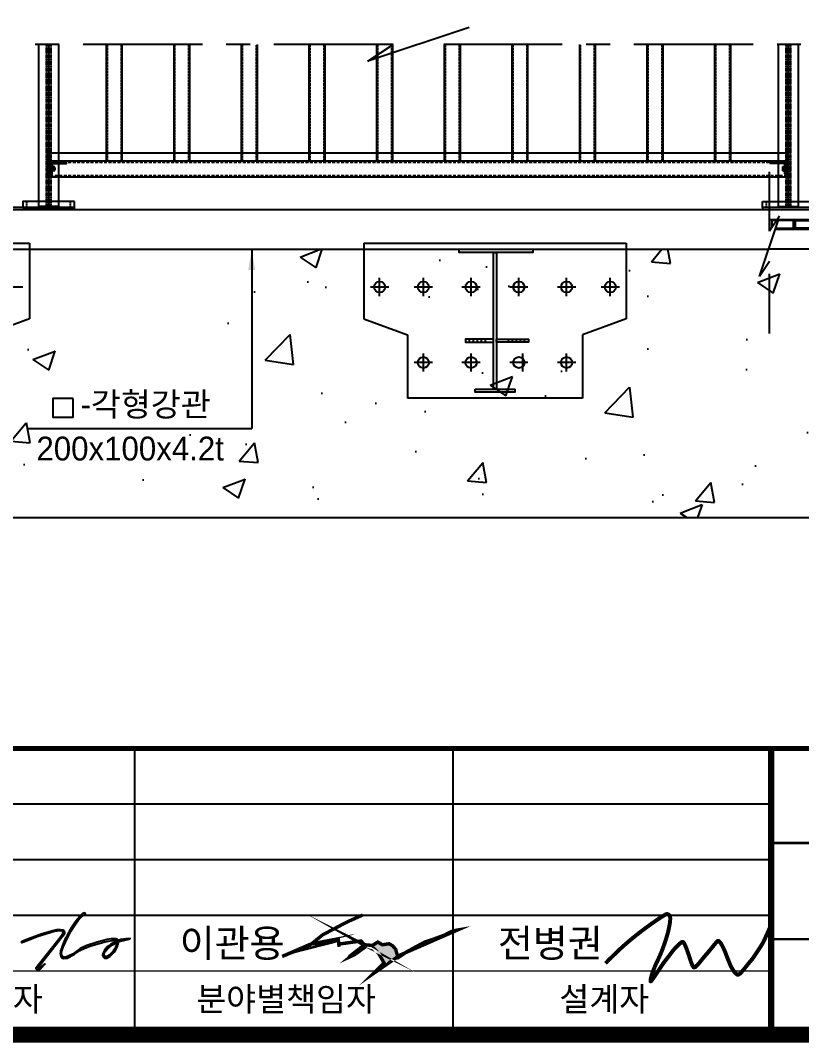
# Model space of a CAD drawing. Header units: millimetres. Extents: x 173610 to 224070, y -281283 to -269403.
# Drawn here: x 183942 to 185906, y -280903 to -278331 of the extents above; entities that cross this region are included whole.
import ezdxf
from ezdxf.enums import TextEntityAlignment as Align

# ---------------------------------------------------------------- set-up
doc = ezdxf.new("R2010")
doc.units = ezdxf.units.MM
for name, pattern in [('CENTER', [50.800000000000004, 31.75, -6.35, 6.35, -6.35]), ('CENTERX2', [4, 2.5, -0.5, 0.5, -0.5]), ('D_CENTER', [1.8499999999999999, 1.5, -0.15, 0.05, -0.15]), ('HIDDEN', [0.375, 0.25, -0.125])]:
    doc.linetypes.add(name, pattern=pattern)
for name, color, linetype in [('CEN', 1, 'D_CENTER'), ('CEN01', 1, 'CENTER'), ('CX-BORD', 3, 'Continuous'), ('CX-BORD-LIN1', 4, 'Continuous'), ('CX-BORD-LIN2', 3, 'Continuous'), ('CX-BORD-TEX1', 7, 'Continuous'), ('CX-BORD-TEX2', 6, 'Continuous'), ('CX-BORD-TEX3', 4, 'Continuous'), ('DIM01', 1, 'Continuous'), ('DIM1', 1, 'Continuous'), ('TEXT02', 6, 'Continuous'), ('THIN', 3, 'Continuous'), ('TITLE01', 7, 'Continuous'), ('나사산', 1, 'Continuous'), ('난간기초', 4, 'Continuous'), ('난간발판', 4, 'Continuous'), ('싸인', 7, 'Continuous'), ('은선', 2, 'HIDDEN'), ('중심선', 1, 'CENTER'), ('합성목재', 52, 'Continuous')]:
    doc.layers.add(name, color=color, linetype=linetype)
doc.styles.add('MLTMHTXT', font='Dotum_1.TTF')
doc.styles.add('TB_BTXT', font='H2GTRE_1.TTF')
doc.styles.add('TB_TEXT', font='')
doc.styles.add('TEXT', font='Dotum_1.TTF')
doc.styles.get('TB_TEXT').set_extended_font_data('DotumChe')

# ---------------------------------------------------------------- blocks, each defined once
blk = doc.blocks.new('이관용')
blk.add_hatch(color=256).paths.add_polyline_path([(-4.061798276614923, 4.572229449163104), (-4.309969731236374, 4.324244141197663), (-3.736087527105372, 4.721249212086576), (-3.749582557685244, 4.74821907207098), (-3.757588080761538, 4.780217180968807), (-3.773599126960677, 4.828214320334045), (-3.789610252718035, 4.892210538123835), (-3.861659960544217, 4.972205786375241), (-3.941715271051521, 5.02020297370933), (-4.101825892066131, 4.996204380042286), (-4.205897851453642, 5.060200597837933), (-4.333986300511812, 4.980205301611761), (-4.502102444625959, 4.996204380042285), (-4.517743716508392, 4.984565359505752), (-4.477103562215107, 4.961359840967188), (-4.462074829151447, 4.97220578637524), (-4.30996973123638, 4.92420864702166), (-4.189886725673033, 4.796216211436216)])
at = {"const_width": 0.08}
blk.add_lwpolyline([(-4.558141185857835, 5.692163164590852), (-4.918390043361626, 5.532172668070643), (-5.494788263088594, 5.228190657546179), (-5.790992856260914, 4.988204864811507), (-6.439440863418895, 4.724220478415589), (-5.774981810061774, 5.012203410509585), (-5.190578067235208, 5.124196815627727), (-5.53481587853986, 4.996204380042286), (-5.126533802903737, 5.100198221960682), (-5.110522756727903, 4.94820724067705), (-5.118528279827501, 5.012203410509585), (-4.5981688013091, 5.084199191493383), (-4.518113490801795, 4.996204380042286), (-4.87836234828228, 4.716220963179069), (-4.502102444625962, 4.996204380042286), (-4.33398630051181, 4.980205301611761), (-4.205897851453642, 5.060200597837934), (-4.101825892066131, 4.996204380042286), (-3.941715271051521, 5.020202973709331), (-3.861659960544216, 4.972205786375241), (-3.789610252718035, 4.892210538123834), (-3.773599126960676, 4.828214320334041), (-3.757588080761536, 4.780217180968805), (-3.749582557685244, 4.748219072070981), (-3.725565988409812, 4.700221884748544), (-3.509416626140023, 4.84421335080134), (-3.10914015320833, 5.060200597837934), (-2.917007360213915, 5.124196815627727), (-2.652824859416626, 5.2201911423154), (-2.500719761501557, 5.300186390566751), (-2.396647881718877, 5.332184499464574), (-2.34861474319132, 5.340184014701208), (-3.685538293353773, 4.756218587307615), (-4.309969731236379, 4.324244141197653), (-4.061798276614923, 4.572229449163103), (-4.189886725673034, 4.796216211436217), (-4.309969731236379, 4.924208647021658), (-4.462074829151447, 4.972205786375241), (-4.750273899247418, 4.764218102538393), (-4.854345779006849, 4.716220963179069), (-4.526119013901393, 4.996204380042286), (-4.622185370584532, 5.044201519407409), (-4.454069226470324, 4.94820724067705)], dxfattribs=at)
blk = doc.blocks.new('CXBLKA1')
at = {"layer": '싸인'}
h = blk.add_hatch(color=0, dxfattribs=at)
edge = h.paths.add_edge_path()
edge.add_line((524.592858178035, 35.05816964116143), (524.717610307715, 35.0878650093991))
edge.add_line((524.7176103077151, 35.0878650093991), (524.7770153202072, 35.11755933272434))
edge.add_line((524.777015320207, 35.11755933272434), (524.777015320207, 35.18882654463489))
edge.add_line((524.777015320207, 35.18882654463489), (524.7413720454708, 35.26009271163286))
edge.add_line((524.7413720454707, 35.26009271163285), (524.6819670329785, 35.30760488284812))
edge.add_line((524.6819670329786, 35.30760488284812), (524.5512741348084, 35.28978807987052))
edge.add_line((524.5512741348085, 35.28978807987052), (524.3968194988827, 35.21852086796012))
edge.add_arc((533.4497263440002, 26.73028608078637), 12.40988525928272, 136.8437886002609, 154.0363134719238)
edge.add_arc((531.8774333427729, 27.49591144305711), 10.66108925143613, 154.0363134719241, 163.4965225332599)
edge.add_arc((522.6978153594202, 30.21564420490517), 1.087044514953924, 163.49652253326, 197.6974735025576)
edge.add_arc((522.0723786107326, 30.01607226485033), 0.4305385470707698, 197.6974735025578, 270.3730230762037)
edge.add_arc((522.0648809024091, 31.16769263580842), 1.582183324958346, 270.3730230762058, 299.1062852897187)
edge.add_arc((516.1672374452847, 41.76093182177279), 13.70649422489875, 299.1062852897187, 304.4468688812942)
edge.add_arc((526.0571119349389, 27.34245001173975), 3.777848345737606, 112.56023461559491, 124.44686888129411, ccw=False)
edge.add_arc((530.9144119672438, 15.6506711051546), 16.43845882092008, 99.78784449493071, 112.560234615595, ccw=False)
edge.add_arc((528.3729747804525, 30.38265668281738), 1.48886678518646, 80.2121555050694, 99.78784449493071, ccw=False)
edge.add_arc((528.5973581570771, 31.68334303677504), 0.1689679666866769, 23.222771197182624, 80.21215550506372, ccw=False)
edge.add_arc((528.4980018815392, 31.64071213354772), 0.2770839386739657, -14.74731411189299, 23.222771197179497, ccw=False)
edge.add_arc((525.7393474998943, 32.36686693912942), 3.129709886645028, 323.6404485112148, 345.25268588810707, ccw=False)
edge.add_arc((526.3982521846186, 31.88179813717409), 2.311512400592902, 299.6107675650151, 323.640448511215, ccw=False)
edge.add_arc((527.3322679074257, 30.23835233177583), 0.4211951029594776, 254.6353403923705, 299.610767565016, ccw=False)
edge.add_arc((527.2519250448173, 29.94596510963684), 0.1179703294955138, 217.3648799932693, 254.6353403923728, ccw=False)
edge.add_arc((527.3158313415368, 29.99476312200314), 0.1983771747967824, 190.5729480769106, 217.364879993271, ccw=False)
edge.add_arc((527.3708202326436, 30.00502714359374), 0.2543157865455074, 169.4270519230917, 190.5729480769083, ccw=False)
edge.add_arc((528.2771628016482, 29.83585261562104), 1.17631192173511, 158.0437381412883, 169.4270519230926, ccw=False)
edge.add_arc((528.2144911339008, 29.86111797861151), 1.108739172010924, 139.0136362194811, 158.0437381412886, ccw=False)
edge.add_arc((530.4089656304378, 27.95440715527486), 4.015845031758844, 127.64304985634999, 139.0136362194811, ccw=False)
edge.add_arc((530.170636178777, 28.26340370760046), 3.625614591021539, 109.95336208071251, 127.6430498563501, ccw=False)
edge.add_arc((530.8852602057443, 26.29500650009277), 5.719719427566993, 101.49375809452778, 109.9533620807128, ccw=False)
edge.add_arc((528.4864494563943, 38.09211630372045), 6.318805927726546, 281.493758094528, 287.7073294209811)
edge.add_line((530.4083454013456, 32.07267909339488), (529.8482308808655, 32.05868040067949))
edge.add_line((529.8482308808655, 32.05868040067948), (529.2414387027897, 31.95602088263697))
edge.add_arc((530.5571909633949, 27.43616847109528), 4.707469578595997, 106.2305493998554, 130.198910985214)
edge.add_arc((528.6963126860093, 29.63830544131006), 1.824367915658559, 130.1989109852147, 164.3506951350019)
edge.add_arc((527.3645692631925, 30.01137052890771), 0.4413573937174505, 164.3506951350028, 228.1785148006518)
edge.add_arc((527.2972268385349, 29.93610894303093), 0.3403657679882027, 228.178514800654, 296.358293051978)
edge.add_arc((526.1345591326952, 32.28257502288707), 2.959086688231177, 296.3582930519773, 315.1523277936486)
edge.add_arc((526.5218454989591, 31.89734249683047), 2.412831410338274, 315.1523277936491, 337.7663384216869)
edge.add_arc((526.0160176864011, 32.10411375483195), 2.959289212087556, 337.7663384216867, 349.7393730444861)
edge.add_arc((528.5405550844151, 31.64711945999684), 0.3937224404982653, 349.7393730444866, 409.3027074816044)
edge.add_line((528.7972867539307, 31.94562609312196), (528.7319409729483, 31.99228979539))
edge.add_line((528.7319409729483, 31.99228979539), (528.6105828045742, 32.03428691844892))
edge.add_line((528.6105828045742, 32.03428691844893), (528.3491956720287, 32.05761876958303))
edge.add_line((528.3491956720287, 32.05761876958302), (528.0114831600563, 32.03890543168346))
edge.add_line((528.0114831600563, 32.03890543168346), (527.4980449609665, 31.95957776477504))
edge.add_line((527.4980449609665, 31.95957776477506), (526.232470195191, 31.62831020092584))
edge.add_line((526.2324701951909, 31.62831020092584), (524.9488740293642, 31.19900790174354))
edge.add_line((524.9488740293642, 31.19900790174354), (524.1259960849429, 30.8299928739587))
edge.add_line((524.125996084943, 30.8299928739587), (523.8972818428888, 30.66667200584518))
edge.add_line((523.8972818428888, 30.66667200584518), (523.1364599421529, 30.13004465432353))
edge.add_line((523.1364599421528, 30.13004465432352), (522.6743654293514, 29.89206165359843))
edge.add_line((522.6743654293515, 29.89206165359843), (522.3756367052117, 29.78473660125907))
edge.add_line((522.3756367052116, 29.78473660125907), (522.1038792838103, 29.75700566851472))
edge.add_line((522.1038792838104, 29.75700566851472), (521.9545155898431, 29.79900279157364))
edge.add_line((521.954515589843, 29.79900279157364), (521.8378247863669, 29.906327843913))
edge.add_line((521.8378247863669, 29.90632784391299), (521.7818137351804, 30.0369847473863))
edge.add_line((521.7818137351804, 30.0369847473863), (521.7724776691792, 30.18164138848774))
edge.add_line((521.7724776691794, 30.18164138848773), (521.8144866256717, 30.48961889770269))
edge.add_line((521.8144866256717, 30.48961889770269), (521.9923074826029, 31.01351085571699))
edge.add_line((521.9923074826029, 31.01351085571699), (522.5570907041863, 32.24075431336754))
edge.add_line((522.5570907041862, 32.24075431336754), (522.996406926287, 33.03623052325667))
edge.add_line((522.996406926287, 33.03623052325667), (523.5191811913779, 33.89483407670867))
edge.add_line((523.519181191378, 33.89483407670868), (523.8692522656011, 34.35680034053104))
edge.add_line((523.8692522656012, 34.35680034053104), (524.2519975665208, 34.76743632287608))
edge.add_line((524.2519975665208, 34.76743632287607), (524.4760431074718, 34.99141958597334))
edge.add_line((524.4760431074717, 34.99141958597335), (524.592858178035, 35.05816964116143))
h.paths.add_polyline_path([(516.7924428276237, 31.77457273926013), (517.616764463868, 32.08683870263475), (519.3417893922779, 32.7045857459963), (520.5261349054011, 33.0735182256939), (521.1955470057729, 33.2193744263411), (521.6504032947973, 33.22795420284977), (521.9336173399133, 33.16789576728925), (522.0880960275334, 33.06493844918523), (522.1395893688086, 32.89334187409943), (522.1224258125204, 32.7045857459963), (521.9418390107455, 32.40222882109996), (519.719046898283, 29.52798906192194), (519.0815193273118, 28.73740826707886), (518.8950812827976, 28.4728604559554), (518.8289257614407, 28.35261088094704), (518.8409542809974, 28.31052389541355), (518.9191383219111, 28.32254874842314), (519.0514480284197, 28.43077242550931), (519.322084373626, 28.6291835450801), (519.5867064590539, 28.83360813606803), (519.6769190195242, 28.91176968063045), (519.6468477206323, 28.83360813606803), (519.153689108447, 28.29849904240395), (518.9010955425761, 28.13616248186194), (518.7146574980619, 28.15419976137641), (518.6124164180346, 28.22634887943397), (518.5883607151264, 28.32254874842314), (518.5943749749047, 28.42475999900459), (518.68458619917, 28.6171586920705), (520.0023665036127, 30.24214391185928), (521.6207863056864, 32.28201999767886), (521.9214939497846, 32.72694164885863), (521.9575781722497, 32.85921607687658), (521.9335224693413, 32.97345322538022), (521.9034511704494, 33.00351535790412), (521.8192528697573, 33.04560234343762), (521.5666593038861, 33.06965204945681), (520.8856435972236, 32.99076011105951), (518.714541248206, 32.31736416287261), (517.7703225060789, 31.92655435023593), (517.5898987213433, 31.83636795266406), (516.9223292479952, 31.58985637614247), (516.765962502373, 31.53574453759938), (516.747919723038, 31.59586880264735), (516.7599482425946, 31.66801896561733)])
blk.add_hatch(color=0, dxfattribs=at).paths.add_polyline_path([(528.8855535986686, 31.83683868758022, 0.008466323874453192), (528.7375140725131, 31.77771725536543, -0.0468599015371761), (528.7526361196818, 31.74996831797948, -0.1308250825957356), (528.7732546245853, 31.60890904381397, -0.01185311413729275), (528.933376585059, 31.67137522455612, -6.96180109216264e-06), (528.9335263026545, 31.67142957697359, 0.1106970960111004)])
at = {"layer": 'CX-BORD-LIN1', "const_width": 2}
blk.add_lwpolyline([(821, 20), (25, 20), (25, 574), (821, 574)], close=True, dxfattribs=at)
at = {"layer": 'CX-BORD-LIN1'}
for points, const_width in [([(821, 56), (25, 56)], 0.6), ([(611, 20), (611, 56)], 0.8)]:
    blk.add_lwpolyline(points, dxfattribs=dict(at, const_width=const_width))
at = {"layer": 'CX-BORD-LIN2'}
for points in [[(531, 20), (531, 56)], [(571, 20), (571, 56)], [(611, 49), (305, 49)], [(611, 42), (305, 42)], [(611, 35), (305, 35)]]:
    blk.add_lwpolyline(points, dxfattribs=at)
for points, const_width in [([(711, 44.106219), (610.999839, 44.106219)], 0.3), ([(711, 32), (611.00226, 32)], 0.3), ([(611, 28), (305, 28)], 0.2)]:
    blk.add_lwpolyline(points, dxfattribs=dict(at, const_width=const_width))
at = {"layer": '싸인', "color": 0}
blk.add_lwpolyline([(524.592858178035, 35.05816964116144), (524.7176103077151, 35.0878650093991), (524.777015320207, 35.11755933272435), (524.777015320207, 35.18882654463489), (524.7413720454707, 35.26009271163286), (524.6819670329786, 35.30760488284812), (524.5512741348085, 35.28978807987053), (524.3968194988826, 35.21852086796013, 0.07515757697995633), (522.2923496964921, 32.16335137527762, 0.04130140907470315), (521.6555543659916, 30.52444478629808, 0.150347517239941), (521.6622153491054, 29.88519239884643, 0.3281816616455339), (522.0751816039037, 29.58554284222851, 0.1260335435233095), (522.834504282362, 29.78530921330723, 0.02330691073634954), (523.9202031075495, 30.4578566925469, -0.05191178217284356), (524.6077234613132, 30.83120497245471, -0.0557878332321468), (528.1198667755648, 31.84985150351884, -0.0856233863271559), (528.6260827853404, 31.84985150351884, -0.2539183397597944), (528.7526361196818, 31.74996831797948, -0.1672084293165006), (528.7659580859093, 31.57017858400867, -0.09458170419812348), (528.2597420761336, 30.51141681729184, -0.1052351752649005), (527.5403826239477, 29.87216442984019, -0.1988009083221388), (527.2206674603322, 29.83221115562453, -0.1640719818699126), (527.1581637878921, 29.87437024012036, -0.1174373120800961), (527.1208221962976, 29.95836344132562, -0.09252909626898988), (527.1208221962976, 30.05169084586186, -0.04970996148718124), (527.1861693134853, 30.27567410895913, -0.08322584497647044), (527.377541963945, 30.58831715247093, -0.04965429057194931), (527.9563272802225, 31.13427766241114, -0.0773394720742829), (528.933376585059, 31.67137522455612, -0.03692875901310616), (529.7455421720833, 31.90002506686265, 0.02711846429671489), (530.4083454013456, 32.07267909339488), (529.8482308808655, 32.05868040067948), (529.2414387027898, 31.95602088263698, 0.1049646636540942), (527.5187868748834, 31.03177279141805, 0.1501281442584049), (526.9395726367244, 30.13042604738487, 0.2859325099808731), (527.0702668710999, 29.68245952119033, 0.3065886397049226), (527.4483434709161, 29.63112923971286, 0.08218876153063999), (528.2325048685526, 30.19575502157774, 0.09899371890985634), (528.7552791336435, 30.98436406653988, 0.0522897981975906), (528.927980988306, 31.57698723383585, 0.2659081237163554), (528.7972867539307, 31.94562609312196), (528.7319409729483, 31.99228979539001), (528.6105828045742, 32.03428691844893), (528.3491956720287, 32.05761876958303), (528.0114831600563, 32.03890543168347), (527.4980449609665, 31.95957776477506), (526.2324701951909, 31.62831020092584), (524.9488740293642, 31.19900790174355), (524.125996084943, 30.8299928739587), (523.8972818428888, 30.66667200584518), (523.1364599421528, 30.13004465432353), (522.6743654293515, 29.89206165359844), (522.3756367052116, 29.78473660125908), (522.1038792838104, 29.75700566851472), (521.954515589843, 29.79900279157364), (521.8378247863669, 29.906327843913), (521.7818137351804, 30.03698474738631), (521.7724776691794, 30.18164138848774), (521.8144866256717, 30.4896188977027), (521.9923074826029, 31.01351085571699), (522.5570907041862, 32.24075431336755), (522.996406926287, 33.03623052325668), (523.519181191378, 33.89483407670868), (523.8692522656012, 34.35680034053105), (524.2519975665208, 34.76743632287609), (524.4760431074717, 34.99141958597335)], format="xyb", close=True, dxfattribs=at)
at = {"layer": '싸인', "color": 7, "const_width": 0.5}
blk.add_lwpolyline([(590.1539050153358, 28.9654738182231, -0.001221771592832308), (590.5669317105874, 29.38341058198654, -0.002396145924131835), (590.7790673656725, 29.59498397294723, -4.68569682260252e-05), (591.3871972039802, 30.19560375793817, -0.001248971755416586), (591.4100704276029, 30.21807770196639, -0.00364240279310822), (591.6945190735125, 30.49214383228663, -0.002928519556390706), (592.0527549286151, 30.82833858275455, -0.004200985767070097), (592.3710365441902, 31.1186140611176, -0.003974255044777259), (592.712447142945, 31.41990747396194, -0.003044155658316016), (593.06183633044, 31.71962439163569, -0.003287619259428139), (593.388840477016, 31.99302730663661, -0.002170277678467807), (593.7281106364194, 32.27045010034286, -0.002118165980249459), (594.0781526712044, 32.55170617683771, -0.002510848937301256), (594.477250272777, 32.86634249313715, -0.003367483757003384), (594.7775626901253, 33.09742685580296, -0.003103604219871803), (595.0718328717811, 33.31785781486872, -0.002208671181129469), (595.4886041374468, 33.6231931998734, -0.002071144244403771), (595.8413234157824, 33.87699193580988, -0.001963258747098638), (596.2155734939837, 34.14172627075556, -0.004046120973395296), (596.2523533713285, 34.16708567881626, -0.0002157615422231571), (596.9460940857196, 34.63674029294693, -0.008710997354597537), (597.396203418122, 34.92987917844496, -0.01241575488423348), (597.7204346994026, 35.12204018855138, -0.2994307873089782), (598.0777347838346, 35.09638155881606, -0.2249906330577114), (598.2878028094235, 34.68753004972183, -0.03009983361609147), (598.2760057150784, 34.26879560732884, -0.02692554798766075), (598.2096585356655, 33.80531976962132, -0.002462851050567409), (598.0578495935066, 33.0600562805339, -0.01464487571240481), (598.0280411898557, 32.93564490421656, -0.004667529179863784), (597.8906910502378, 32.44657151007695, -0.006261335577305426), (597.7803573691313, 32.08430899882359, -0.003108234882798278), (597.6227423496508, 31.59958652758641, -0.004204942758247374), (597.5010066019956, 31.24302592221939, -0.005377258831837777), (597.337101858801, 30.79144599064233, -0.006351823507608037), (597.189414639817, 30.41250777030034, -0.005623292169030968), (597.0503588060005, 30.07951387826644, -0.003872607560651517), (596.8392976303362, 29.59991357906702, -0.008911731987733968), (596.6566107387805, 29.21200318439844, 0.008234600018831905), (596.4583354778551, 28.79246786856694, 0.01024179576454441), (596.3630773722592, 28.56998417798721, 0.003996479208830652), (596.1353117612464, 27.99315610988977, 0.01883555838462987), (595.9865823955797, 27.55951689982457, 0.01771119184417121), (595.8625131626391, 27.08804956857406, 0.04386111434475999), (595.8143438612882, 26.73136918966019, 0.5036192907947369), (595.8447348391477, 26.70657682204289, 0.1730635856034269), (595.9132485027575, 26.75260158324284, 0.01288892215660876), (596.530447275188, 27.63423733019872, 0.001692538842864014), (596.9221547750099, 28.23002156678878, -0.004493935212838304), (597.07093997195, 28.45358399335586, -0.002611606976569071), (597.4066412118538, 28.94278595550898, -0.007962433550125169), (597.5201229973102, 29.10088454985662, -0.007983763511400021), (597.6996614920561, 29.33488298837386, 0.003941753565111663), (598.0671065699521, 29.80585374140782, 0.003853201217461613), (598.302550889995, 30.11753260397954, -0.002957143095161233), (598.6086081619524, 30.52420142753961, -0.02082303837556641), (598.7128107630674, 30.64976030453089, -0.004857640465002989), (599.1863372186288, 31.16413832291011, -0.05461160986620715), (599.7316238041185, 31.63083678825738, -0.2625794642807498), (599.8901399059557, 31.64437771423701, -0.1606898322100331), (600.0182873808805, 31.52571092708948, -0.03828511578214597), (600.3157103271747, 30.87479707662307, -0.001550393624484008), (600.5371144790911, 30.26631160998387, -0.004177157919068713), (600.6166996212268, 30.03953628007613, -0.00948188296843478), (600.7194617735806, 29.71895019316716, 0.005877009681921273), (600.8815146370196, 29.2005680921082, 0.05435263481734043), (601.1854457079831, 28.5260418473089, 0.2869114441572957), (601.3195966708126, 28.45619359437667, 0.166366794290609), (601.4688499406441, 28.52079422100428, 0.0375037139364344), (601.9519543412788, 29.03150204443975, 0.004261212635795516), (602.3365962620044, 29.51290180627548, -0.01003943896606668), (602.5022204068764, 29.71534714802149, -0.003223009784036129), (602.8924367320005, 30.16730650210422, 0.006606490933184881), (603.0813156465156, 30.38908764783584, 0.001538565653075446), (603.1759611657722, 30.50395949626011, -0.0003111549695902591), (603.6425573400123, 31.07311131262821, -0.002292779297472407), (604.0636754659279, 31.58136733317417, -0.006673307938408116), (604.2114746907814, 31.75337553127649, -0.4112322178640725), (604.3891301428739, 31.7653503444199, -0.09620502238326616), (604.7950723095203, 31.24870406889958, -0.008046322496559288), (605.0659894485735, 30.6992210779989, -0.01802040838403531), (605.1740367272957, 30.44783537332259, -0.001738624223410983), (605.3612093054714, 29.96009079082849, 0.002502018223330334), (605.4917911517086, 29.62136046512964, 0.002524966174897052), (605.594716445949, 29.36216632151647, 0.001156726466219056), (605.8235462239845, 28.798055586259, 0.03087024867611269), (605.9417834301257, 28.55291006509505, 0.01363557866686218), (606.2574892444873, 28.02430452291213, 0.0967186464811873), (606.6822817154193, 27.57601920549118, 0.2904236418541479), (606.9029094270331, 27.56405699515385, 0.06881933435098428), (607.1114957796995, 27.72214931909286, 0.02754064481789475), (607.5457913036607, 28.20768013421737, 0.00122570913191452), (607.922097513225, 28.68048613492691, -0.002790967122573292), (608.0880101827247, 28.8876112948263, -0.005649680365925048), (608.4983331000271, 29.38250002487543, 0.01465527354772707), (608.6530816097521, 29.57613510870976, 0.01149351410504917), (608.7356451975766, 29.69131104572656, 0.002187418067891819), (609.1526936741137, 30.3080517318253, 0.001647397503224124), (609.4428395767474, 30.74429940168105, 0.002380120079670721), (609.6412256387337, 31.04785647018792, 0.01422571216322473), (609.9142989781959, 31.49763088488621, 0.0207470436736539), (610.0795671641293, 31.81843320155187, 0.002194546841696434), (610.1028445835375, 31.86921072268528, 0.0001475575855859015), (610.4454946060442, 32.6260079425975, 0.001609646577447568), (610.5735324052437, 32.91146559659683, 0.0008783823060792926), (610.8055569668078, 33.43573042178197)], format="xyb", dxfattribs=at)
at = {"layer": '싸인', "color": 0}
blk.add_lwpolyline([(516.7924428276237, 31.77457273926014), (517.616764463868, 32.08683870263475), (519.3417893922779, 32.7045857459963), (520.5261349054011, 33.0735182256939), (521.1955470057729, 33.2193744263411), (521.6504032947973, 33.22795420284977), (521.9336173399133, 33.16789576728925), (522.0880960275334, 33.06493844918523), (522.1395893688086, 32.89334187409944), (522.1224258125204, 32.7045857459963), (521.9418390107455, 32.40222882109996), (519.719046898283, 29.52798906192194), (519.0815193273118, 28.73740826707886), (518.8950812827976, 28.4728604559554), (518.8289257614407, 28.35261088094704), (518.8409542809974, 28.31052389541355), (518.9191383219111, 28.32254874842314), (519.0514480284197, 28.43077242550932), (519.322084373626, 28.6291835450801), (519.5867064590539, 28.83360813606803), (519.6769190195242, 28.91176968063046), (519.6468477206323, 28.83360813606803), (519.153689108447, 28.29849904240395), (518.9010955425761, 28.13616248186195), (518.7146574980619, 28.15419976137641), (518.6124164180346, 28.22634887943397), (518.5883607151264, 28.32254874842314), (518.5943749749047, 28.4247599990046), (518.68458619917, 28.6171586920705), (520.0023665036127, 30.24214391185928), (521.6207863056864, 32.28201999767887), (521.9214939497846, 32.72694164885864), (521.9575781722497, 32.85921607687659), (521.9335224693413, 32.97345322538023), (521.9034511704494, 33.00351535790413), (521.8192528697573, 33.04560234343762), (521.5666593038861, 33.06965204945681), (520.8856435972236, 32.99076011105952), (518.714541248206, 32.31736416287261), (517.7703225060789, 31.92655435023593), (517.5898987213433, 31.83636795266406), (516.9223292479952, 31.58985637614249), (516.765962502373, 31.53574453759939), (516.747919723038, 31.59586880264735), (516.7599482425946, 31.66801896561734)], close=True, dxfattribs=at)
at = {"xscale": 5.384407746340116, "yscale": 5.384407746340116, "zscale": 5.384407746340116}
blk.add_blockref('이관용', (584.1807743605491, 4.400931723955672), dxfattribs=at)
at = {"layer": 'CX-BORD-TEX1', "style": 'TB_BTXT'}
blk.add_attdef('UD_TITLE', text='', height=10, dxfattribs=at).set_placement((423, 553), align=Align.MIDDLE_CENTER)
at = {"layer": 'CX-BORD-TEX1', "style": 'MLTMHTXT', "width": 0.8, "flags": 4}
blk.add_attdef('EI_NAME', (69.68644491376199, 43.64671919336593), '', height=6, dxfattribs=at)
at = {"layer": 'CX-BORD-TEX1', "style": 'TB_BTXT', "flags": 4}
blk.add_attdef('CI_NAME', text='', height=5, dxfattribs=at).set_placement((85, 28), align=Align.MIDDLE_CENTER)
at = {"layer": 'CX-BORD-TEX2', "style": 'TB_BTXT'}
blk.add_attdef('PI_CNAME', text='', height=5, dxfattribs=at).set_placement((40, 552), align=Align.BOTTOM_LEFT)
blk.add_attdef('UD_SUBTITLE', text='', height=7, dxfattribs=at).set_placement((423, 538), align=Align.MIDDLE_CENTER)
at = {"layer": 'CX-BORD-TEX3', "style": 'TB_TEXT'}
for s, p in [('과업책임자', (510, 24.5)), ('분야별책임자', (550, 24.5)), ('설계자', (590, 24.5))]:
    blk.add_text(s, height=3, dxfattribs=at).set_placement(p, align=Align.MIDDLE)
at = {"layer": 'CX-BORD-TEX3', "style": 'TB_BTXT'}
blk.add_attdef('UD_CDNAME', text='', height=4, dxfattribs=at).set_placement((42, 544), align=Align.BOTTOM_LEFT)
at = {"layer": 'CX-BORD-TEX3', "style": 'TB_TEXT'}
for tag, height, p in [('DC_RDATE4', 3.5, (353, 52.5)), ('DC_RAPP4', 3.5, (510, 52.5)), ('DC_RCHK4', 3.5, (550, 52.5)), ('DC_RDGN4', 3.5, (590, 52.5)), ('DC_RNUM4', 3, (320, 52)), ('PI_TITLE', 4.5, (243, 50)), ('UD_CDIST', 4.5, (676, 50)), ('DC_RNUM3', 3, (320, 45)), ('DC_RDATE3', 3.5, (353, 45.4)), ('DC_RAPP3', 3.5, (510, 45.4)), ('DC_RCHK3', 3.5, (550, 45.4)), ('DC_RDGN3', 3.5, (590, 45.4)), ('FI_NAME', 4.5, (781, 44.87347354138397)), ('PI_CDNAME', 4.5, (243, 38)), ('DC_RDATE2', 3.5, (353, 38.5)), ('DC_RAPP2', 3.5, (510, 38.5)), ('DC_RCHK2', 3.5, (550, 38.5)), ('DC_RDGN2', 3.5, (590, 38.5)), ('DA_HSCALE', 4.5, (658.5, 38)), ('DA_VSCALE', 4.5, (693, 38)), ('DI_TITLE', 4.5, (781, 37.87347354138397)), ('DC_RNUM2', 3, (320, 38)), ('DC_RNUM1', 3, (320, 31)), ('DC_RDATE1', 3.5, (353, 31.5)), ('DC_RAPP1', 3.5, (510, 31.5)), ('DC_RCHK1', 3.5, (550, 31.5)), ('DC_RDGN1', 3.5, (590, 31.5)), ('DI_SUBTITLE', 3.5, (781, 30.87347354138397)), ('PA_CCLASS', 4.5, (204, 26.5)), ('PI_STAGE', 4.5, (283, 26.5)), ('DI_DRWNO', 4.5, (676, 26.5))]:
    blk.add_attdef(tag, text='', height=height, dxfattribs=at).set_placement(p, align=Align.MIDDLE_CENTER)
for tag, p in [('DC_RDES4', (377, 52.5)), ('DC_RDES3', (377, 45.4)), ('DC_RDES2', (377, 38.5)), ('DC_RDES1', (377, 31.5))]:
    blk.add_attdef(tag, text='', height=3.5, dxfattribs=at).set_placement(p, align=Align.MIDDLE_LEFT)
at = {"layer": 'CX-BORD-TEX3', "style": 'TB_TEXT', "flags": 1}
for tag, p in [('PI_CCODE', (31, 16)), ('PA_DSDATE', (47, 16)), ('PA_CSDATE', (81, 16)), ('PA_CEDATE', (98, 16)), ('PA_CFDATE', (114, 16)), ('EI_PERSON', (158, 16)), ('CI_CATEG', (189, 16)), ('CI_ROLE', (204, 16)), ('CI_ONAME', (216, 16)), ('CI_ADDR', (232, 16)), ('CI_TEL', (246, 16)), ('CI_FAX', (257, 16)), ('CI_HPADDR', (270, 16)), ('CI_CODE', (287, 16)), ('CI_DEPT', (300, 16)), ('CI_PERSON', (312, 16)), ('CI_EMAIL', (329, 16)), ('CI_PROLE', (342, 16)), ('DI_MANCODE', (357, 16)), ('DI_CATEG', (377, 16)), ('DI_PCLASS', (407, 16)), ('DI_MMCLASS', (424, 16)), ('DI_MSCLASS', (443, 16)), ('DI_ECLASS', (462, 16)), ('DC_ONAME', (493, 16)), ('DC_NNAME', (510, 16)), ('FI_CODE', (529, 16)), ('FI_CLASS', (545, 16)), ('FI_ICODE1', (563, 16)), ('FI_ICODE2', (581, 16)), ('PI_ID', (24, 16)), ('PA_DEDATE', (64, 16)), ('EI_ENAME', (132, 16)), ('EI_DEPT', (146, 16)), ('EI_EMAIL', (174, 16)), ('DI_LDATE', (392, 16)), ('DI_FNAME', (478, 16)), ('------------', (597, 16))]:
    blk.add_attdef(tag, p, '', height=2, dxfattribs=at)
blk = doc.blocks.new('A$C29D42A7D')
at = {"color": 7, "linetype": 'HIDDEN', "ltscale": 0.3}
for p, q in [((10.00008866057033, 0), (10.00008866057033, 15)), ((40.00008866057033, 0), (40.00008866057033, 15)), ((90.00008866045391, 0), (90.00008866045391, 15)), ((120.0000886604539, 0), (120.0000886604539, 15))]:
    blk.add_line(p, q, dxfattribs=at)
at = {"color": 7}
blk.add_lwpolyline([(8.866057032719254e-05, 15), (130.0000886605121, 15), (130.0000886604539, 0), (8.866057032719254e-05, 5.820766091346741e-11)], close=True, dxfattribs=at)
blk = doc.blocks.new('A$C464C795C')
for p, q in [((2.690277324290946e-05, -1.115111808758229e-05), (2.690277324290946e-05, 8.499988848881912)), ((2.690277324290946e-05, 8.499988848881912), (1.300026902773425, 8.499988848881912)), ((1.300026902773425, 5.1166555155487), (2.690277324290946e-05, 3.816655515548518)), ((1.300026902773425, 4.683322182215306), (2.690277324290946e-05, 3.383322182215124)), ((1.300026902773425, 8.499988848881912), (1.300026902773425, -1.115111808758229e-05)), ((1.300026902773425, -1.115111808758229e-05), (2.690277324290946e-05, -1.115111808758229e-05))]:
    blk.add_line(p, q)
at = {"layer": '은선'}
for p, q in [((1.300026902773425, 6.799988848882094), (2.690277324290946e-05, 6.799988848882094)), ((1.300026902773425, 1.699988848881731), (2.690277324290946e-05, 1.699988848881731))]:
    blk.add_line(p, q, dxfattribs=at)
blk = doc.blocks.new('A$C47B37F7C')
for p, q in [((2.132594818249345e-05, 8.618865820662904), (0.3575413259482048, 9.237745820662894)), ((2.132594818249345e-05, 0.6188658206629043), (2.132594818249345e-05, 8.618865820662904)), ((0.3575413259482048, -1.417933708580676e-05), (2.132594818249345e-05, 0.6188658206629043)), ((3.64250132594816, 9.237745820662894), (0.3575413259482048, 9.237745820662894)), ((3.64250132594816, 6.92846582066295), (0.3575413259482048, 6.92846582066295)), ((3.64250132594816, 2.309265820662858), (0.3575413259482048, 2.309265820662858)), ((4.000021325948182, 8.618865820662904), (3.64250132594816, 9.237745820662894)), ((3.64250132594816, -1.417933708580676e-05), (4.000021325948182, 0.6188658206629043)), ((4.000021325948182, 0.6188658206629043), (4.000021325948182, 8.618865820662904)), ((3.64250132594816, -1.417933708580676e-05), (0.3575413259482048, -1.417933708580676e-05))]:
    blk.add_line(p, q)
for centre, radius, start, end in [((2.043283272692406, 8.083105820662695), 2.043261960839365, 145.591013498655, 214.408986501345), ((7.999826182539891, 4.562988665688408), 8, 162.8014038223942, 179.599806102133), ((7.999826182539891, 4.6747429756374), 8, 180.4001938978669, 197.1985961776058), ((2.043283272692406, 1.154625820662659), 2.043261960839301, 145.591013498655, 214.408986501345), ((1.956759379203504, 8.083105820662695), 2.043261960839548, 325.5910134986912, 34.40898650134502), ((-3.999783530643526, 4.562988665688408), 8, 0.4001938978669465, 17.19859617760584), ((-3.999783530643981, 4.6747429756374), 8, 342.8014038223941, 359.5998061021331), ((1.956759379204414, 1.154625820662659), 2.043261960838862, 325.5910134986549, 34.40898650134502)]:
    blk.add_arc(centre, radius, start, end)
blk = doc.blocks.new('A$C48B11D0F')
for name, p in [('A$C464C795C', (-2.260445489810081e-05, 0.3688769717482501)), ('A$C47B37F7C', (1.299982972370344, 0))]:
    blk.add_blockref(name, p)
blk = doc.blocks.new('A$C4495370E')
for p, q in [((-4.642637213692069e-05, 12.00000963144703), (-4.642637213692069e-05, 9.631447028368711e-06)), ((-4.642637213692069e-05, 12.00000963144703), (0.3999535738257691, 12.00000963150524)), ((-4.642637213692069e-05, 9.631447028368711e-06), (0.3999535738257691, 9.631447028368711e-06)), ((3.399953573651146, 9.000009631563444), (0.3999535738257691, 12.00000963144703)), ((0.3999535738257691, 12.00000963144703), (0.3999535738839768, 9.631447028368711e-06)), ((3.399953573651146, 3.000009631330613), (0.3999535738257691, 9.631505236029625e-06)), ((3.399953573651146, 9.000009631563444), (19.88033821363933, 9.000009631505236)), ((3.399953573651146, 3.000009631563444), (3.399953573651146, 9.000009631563444)), ((19.88033821363933, 3.000009631621651), (3.399953573651146, 3.000009631563444)), ((4.539979338704143, 9.000009631563444), (4.539979338704143, 3.000009631563444)), ((19.88033821363933, 9.000009631563444), (19.88033821363933, 3.000009631563444))]:
    blk.add_line(p, q)
blk.add_lwpolyline([(-4.642637213692069e-05, 5.500009631447028), (0.4999535736278631, 5.500009631447028, 0.9999999999999999), (0.4999535736278631, 6.500009631447028), (-4.642637213692069e-05, 6.500009631447028)], format="xyb")
blk.add_lwpolyline([(19.88033821363933, 9.000009631563444), (20.39995357365115, 8.480394271551631), (20.39995357365115, 3.519624991517048), (19.88033821363933, 3.000009631563444)])
at = {"layer": '나사산'}
for p, q in [((4.539979338704143, 8.480394271551631), (3.639953573641833, 9.000009631563444)), ((4.539979338704143, 3.519624991517048), (3.639953573641833, 3.000009631563444)), ((20.39995357365115, 8.480394271551631), (4.539979338704143, 8.480394271551631)), ((20.39995357365115, 3.519624991517048), (4.539979338704143, 3.519624991517048))]:
    blk.add_line(p, q, dxfattribs=at)
at = {"layer": '중심선', "linetype": 'CENTER', "ltscale": 0.1}
blk.add_line((-4.642631392925978e-05, 6.000009631621651), (20.39995357365115, 6.000009631563444), dxfattribs=at)
blk = doc.blocks.new('A$C090F4414')
at = {"color": 4, "xscale": -0.5, "yscale": 0.5, "zscale": 0.5}
blk.add_blockref('A$C4495370E', (10.19974546204321, -0.0001068389974534512), dxfattribs=at)
at = {"xscale": -0.6, "yscale": 0.6, "zscale": 0.6}
blk.add_blockref('A$C48B11D0F', (3.699730317224748, 0.2285736687481403), dxfattribs=at)

msp = doc.modelspace()

# ---------------------------------------------------------------- hatches: boundary and pattern name
h = msp.add_hatch()
h.set_pattern_fill('AR-CONC', color=253, scale=80, style=0)
h.set_pattern_definition([(49.99999999999999, (280033.4203586336, -350555.4321759007), (573.8081460806027, -50.20170798607609), [60, -660]), (355, (280033.4203586336, -350555.4321759007), (-111.0010668904, 601.7537069600095), [48, -528]), (100.4514, (280081.2377026336, -350559.6156479006), (462.8075053712172, 551.5516336487628), [50.992152, -560.9136896]), (46.18420000000001, (280033.4203586336, -350395.4321759007), (853.7928389005156, -132.4152114632145), [90, -990]), (96.6356, (280104.5697546336, -350406.4668215007), (747.7301644389626, 779.2942967203534), [76.48823039999999, -841.3704]), (351.1842, (280033.4203586336, -350395.4321759007), (747.7295561069018, 779.2948807402598), [72, -792]), (21, (280113.4203586336, -350435.4321759007), (477.5256416947693, -322.095112532271), [60, -660]), (326.0000000000001, (280113.4203586336, -350435.4321759007), (194.6522655372654, 580.1200360374824), [48, -528]), (71.4514, (280153.2141450336, -350462.2734607006), (672.1781028651919, 258.0243973679619), [50.992152, -560.9136896]), (37.50000000000001, (280033.4203586336, -350555.4321759007), (9.727884253832514, 266.3150830650492), [0, -521.5999999999999, 0, -536, 0, -530]), (7.499999999999999, (280033.4203586336, -350555.4321759007), (210.4556299537189, 315.5293695058882), [0, -305.6, 0, -509.6, 0, -202]), (327.5, (279855.0203586336, -350555.4321759007), (427.0579489379272, -18.04389738750382), [0, -200, 0, -624, 0, -828]), (317.5, (279775.0203586336, -350555.4321759007), (466.548935473909, 80.08398586585412), [0, -260, 0, -414.4, 0, -588])])
h.paths.add_polyline_path([(186242.8435691289, -279581.8729255552), (186242.8435835677, -279261.8729255931), (186042.8435835677, -279261.8729255931), (186042.8435835677, -278906.8729255464), (185822.8966056908, -278906.8729255464), (184442.8435835677, -278906.8729255262), (184442.8435835677, -279261.8729255931), (184042.8435835677, -279261.8729255931), (184042.8435835677, -278906.8729254989), (183661.6342025229, -278906.8729254989), (183661.6342025229, -279581.8729255552)])
h.paths.add_polyline_path([(183661.6342025229, -279581.8729255552), (183661.6342025229, -278906.8729254989), (182584.8687219423, -278906.8729254989), (182442.8435835677, -278906.8729255008), (182442.8435835677, -279261.8729255931), (182042.8435835677, -279261.8729255931), (182042.8435835677, -278906.8729255464), (181192.2056964562, -278906.8729255464), (181192.2056964562, -279581.8729255552)])
h.paths.add_polyline_path([(179360.4930435608, -278906.8729255464), (179360.4930435608, -279581.8729255552), (181192.2056964562, -279581.8729255552), (181192.2056964562, -278906.8729255464), (180442.8435835677, -278906.8729255464), (180442.8435835677, -279261.8729255931), (180042.8435835677, -279261.8729255931), (180042.8435835677, -278906.8729255464)])
h.paths.add_polyline_path([(189144.0949105196, -279581.8729255552), (189144.0949105196, -278906.8729255464), (188442.8435835677, -278906.8729255464), (188442.8435835677, -279261.8729255931), (188042.8435835677, -279261.8729255931), (188042.8435835677, -278906.8729255464), (186442.8435835677, -278906.8729255464), (186442.8435835677, -279261.8729255931), (186242.8435835677, -279261.8729255931), (186242.8435691289, -279581.8729255552)])

# ---------------------------------------------------------------- linework, layer by layer
for p, q in [((183987.8435274583, -278798.8729254638), (183987.8435274584, -278391.3147045767)), ((184037.8435274921, -278798.8729254638), (184037.8435274922, -278391.3147045767)), ((185847.8435983534, -278798.8729254638), (185847.8435983534, -278391.3147045767)), ((185897.8435983869, -278798.8729254638), (185897.843598387, -278391.3147045767)), ((179712.8435629228, -278806.872925464), (189144.0949105196, -278806.8729254635)), ((184037.8435274921, -278798.8729254639), (183987.8435274585, -278798.8729254639)), ((185847.8435983536, -278798.8729254639), (185897.8435983871, -278798.8729254639))]:
    msp.add_line(p, q)
at = {"linetype": 'HIDDEN'}
for p, q in [((184006.8435274755, -278798.8729254638), (184006.8435274755, -278391.3147045767)), ((184007.8435274753, -278798.8729254638), (184007.8435274753, -278391.3147045767)), ((184017.8435274753, -278798.8729254638), (184017.8435274754, -278391.3147045767)), ((184018.8435274755, -278798.8729254638), (184018.8435274755, -278391.3147045767)), ((185866.8435983699, -278798.8729254638), (185866.84359837, -278391.3147045767)), ((185867.8435983704, -278798.8729254638), (185867.8435983703, -278391.3147045767)), ((185877.8435983701, -278798.8729254638), (185877.8435983703, -278391.3147045767)), ((185878.8435983701, -278798.8729254638), (185878.8435983702, -278391.3147045767))]:
    msp.add_line(p, q, dxfattribs=at)
at = {"color": 1}
for p, q in [((184012.8435629231, -278798.8729254638), (184012.843562923, -278391.3147045767)), ((185872.8435629228, -278798.8729254638), (185872.8435629228, -278391.3147045767))]:
    msp.add_line(p, q, dxfattribs=at)
at = {"color": 5}
for p, q in [((184157.8435629228, -278684.3729254639), (184157.8435629228, -278391.3147045767)), ((184197.8435629227, -278684.3729254639), (184197.8435629228, -278391.3147045767)), ((184327.8435629228, -278684.3729254639), (184327.8435629228, -278391.3147045767)), ((184367.8435629227, -278684.3729254639), (184367.8435629228, -278391.3147045767)), ((184497.8435629228, -278684.3729254639), (184497.8435629228, -278391.3147045767)), ((184537.8435629227, -278684.3729254639), (184537.8435629228, -278391.3147045767)), ((184667.8435629228, -278684.3729254639), (184667.8435629228, -278391.3147045767)), ((184707.8435629227, -278684.3729254639), (184707.8435629228, -278391.3147045767)), ((184837.8435629228, -278684.3729254639), (184837.8435629228, -278391.3147045767)), ((184877.8435629227, -278684.3729254639), (184877.8435629228, -278391.3147045767)), ((185007.8435629228, -278684.3729254639), (185007.8435629228, -278391.3147045767)), ((185047.8435629227, -278684.3729254639), (185047.8435629228, -278391.3147045767)), ((185177.8435629228, -278684.3729254639), (185177.8435629228, -278391.3147045767)), ((185217.8435629227, -278684.3729254639), (185217.8435629228, -278391.3147045767)), ((185347.8435629228, -278684.3729254639), (185347.8435629228, -278391.3147045767)), ((185387.8435629227, -278684.3729254639), (185387.8435629228, -278391.3147045767)), ((185517.8435629228, -278684.3729254639), (185517.8435629228, -278391.3147045767)), ((185557.8435629227, -278684.3729254639), (185557.8435629228, -278391.3147045767)), ((185687.8435629228, -278684.3729254639), (185687.8435629228, -278391.3147045767)), ((185727.8435629227, -278684.3729254639), (185727.8435629228, -278391.3147045767)), ((184157.8435629228, -278684.3729254639), (184197.8435629228, -278684.3729254639)), ((184327.8435629228, -278684.3729254639), (184367.8435629228, -278684.3729254639)), ((184497.8435629228, -278684.3729254639), (184537.8435629228, -278684.3729254639)), ((184667.8435629228, -278684.3729254639), (184707.8435629228, -278684.3729254639)), ((184837.8435629228, -278684.3729254639), (184877.8435629228, -278684.3729254639)), ((185007.8435629228, -278684.3729254639), (185047.8435629228, -278684.3729254639)), ((185177.8435629228, -278684.3729254639), (185217.8435629228, -278684.3729254639)), ((185347.8435629228, -278684.3729254639), (185387.8435629228, -278684.3729254639)), ((185517.8435629228, -278684.3729254639), (185557.8435629228, -278684.3729254639)), ((185687.8435629228, -278684.3729254639), (185727.8435629228, -278684.3729254639))]:
    msp.add_line(p, q, dxfattribs=at)
at = {"color": 5, "linetype": 'HIDDEN', "ltscale": 10}
for p, q in [((184160.2435626496, -278684.3729254639), (184160.2435626497, -278391.3147045767)), ((184195.4435631962, -278684.3729254639), (184195.4435631962, -278391.3147045767)), ((184330.2435626496, -278684.3729254639), (184330.2435626497, -278391.3147045767)), ((184365.4435631962, -278684.3729254639), (184365.4435631962, -278391.3147045767)), ((184500.2435626496, -278684.3729254639), (184500.2435626497, -278391.3147045767)), ((184535.4435631962, -278684.3729254639), (184535.4435631962, -278391.3147045767)), ((184670.2435626496, -278684.3729254639), (184670.2435626497, -278391.3147045767)), ((184705.4435631962, -278684.3729254639), (184705.4435631962, -278391.3147045767)), ((184840.2435626496, -278684.3729254639), (184840.2435626497, -278391.3147045767)), ((184875.4435631962, -278684.3729254639), (184875.4435631962, -278391.3147045767)), ((185010.2435626496, -278684.3729254639), (185010.2435626497, -278391.3147045767)), ((185045.4435631962, -278684.3729254639), (185045.4435631962, -278391.3147045767)), ((185180.2435626496, -278684.3729254639), (185180.2435626497, -278391.3147045767)), ((185215.4435631962, -278684.3729254639), (185215.4435631962, -278391.3147045767)), ((185350.2435626496, -278684.3729254639), (185350.2435626497, -278391.3147045767)), ((185385.4435631962, -278684.3729254639), (185385.4435631962, -278391.3147045767)), ((185520.2435626496, -278684.3729254639), (185520.2435626497, -278391.3147045767)), ((185555.4435631962, -278684.3729254639), (185555.4435631962, -278391.3147045767)), ((185690.2435626496, -278684.3729254639), (185690.2435626497, -278391.3147045767)), ((185725.4435631962, -278684.3729254639), (185725.4435631962, -278391.3147045767))]:
    msp.add_line(p, q, dxfattribs=at)
at = {"color": 4}
for p, q in [((184008.8435629228, -278664.372925464), (184008.8435629228, -278724.3729254638)), ((184016.8435629228, -278664.372925464), (185867.8435983704, -278664.3729254641)), ((184016.8435629228, -278664.3729254641), (184016.8435629228, -278724.3729254638)), ((185867.8435983704, -278664.3729254641), (185867.8435983704, -278724.3729254638)), ((184016.8435629228, -278684.3729254638), (185867.8435983704, -278684.372925464)), ((184016.8435629228, -278724.3729254638), (185867.8435983704, -278724.3729254638))]:
    msp.add_line(p, q, dxfattribs=at)
at = {"color": 4, "linetype": 'HIDDEN', "ltscale": 30}
for p, q in [((184016.8435629228, -278687.3729254639), (185867.8435983704, -278687.372925464)), ((184016.8435629228, -278721.3729254638), (185867.8435983704, -278721.3729254639))]:
    msp.add_line(p, q, dxfattribs=at)
at = {"color": 3}
msp.add_line((179360.4930435608, -279581.8729255553), (189144.0949105196, -279581.8729255552), dxfattribs=at)
at = {"color": 94}
for points in [[(184017.8435629228, -278687.3729254639), (184017.8435629228, -278717.3729254639), (184021.8435629228, -278717.3729254639), (184021.8435629228, -278691.3729254639), (184057.8435629228, -278691.3729254639), (184057.8435629228, -278687.3729254639)], [(185867.8435629228, -278687.3729254639), (185867.8435629228, -278717.3729254639), (185863.8435629228, -278717.3729254639), (185863.8435629228, -278691.3729254639), (185827.8435629228, -278691.3729254639), (185827.8435629228, -278687.3729254639)]]:
    msp.add_lwpolyline(points, close=True, dxfattribs=at)
at = {"color": 1}
for points in [[(183807.8435629228, -278801.872925464), (183807.8435629228, -278806.872925464), (184077.8435629228, -278806.872925464), (184077.8435629228, -278801.872925464), (183807.8435629228, -278801.8729254639)], [(185807.8435629228, -278801.872925464), (185807.8435629228, -278806.872925464), (186077.8435629228, -278806.872925464), (186077.8435629228, -278801.872925464), (185807.8435629228, -278801.8729254639)]]:
    msp.add_lwpolyline(points, dxfattribs=at)
at = {"color": 25}
for points in [[(185825.3134942488, -278831.8729255995), (185845.2015410812, -278831.8729255995)], [(185825.3134942488, -278853.8729255995), (185826.119076307, -278853.8729255995), (185826.119076307, -278834.8729255995), (185825.3134942488, -278834.8729255995)], [(185843.2015410835, -278834.8729255995), (185831.119076307, -278834.8729255995), (185831.119076307, -278852.9966227846)], [(185840.5632723487, -278853.8729255995), (185885.119076307, -278853.8729255995), (185885.119076307, -278834.8729255995), (185846.8966056852, -278834.8729255995)], [(185828.5348744333, -278856.8729255995), (185825.3134942488, -278856.8729255995)]]:
    msp.add_lwpolyline(points, dxfattribs=at)
msp.add_lwpolyline([(185847.8966056857, -278831.8729255995), (185956.119076307, -278831.8729255995), (185956.119076307, -278841.8729255995), (185949.119076307, -278841.8729255995, 0.414213562373095), (185947.119076307, -278843.8729255995), (185947.119076307, -278844.8729255995, 0.414213562373095), (185949.119076307, -278846.8729255995), (185956.119076307, -278846.8729255995), (185956.119076307, -278852.3729255995), (185951.619076307, -278856.8729255995), (185839.5632723482, -278856.8729255995)], format="xyb", dxfattribs=at)
msp.add_lwpolyline([(185950.37643562, -278853.8729255995), (185890.119076307, -278853.8729255995), (185890.119076307, -278834.8729255995), (185953.119076307, -278834.8729255995), (185953.119076307, -278838.8729255995), (185949.119076307, -278838.8729255995, 0.414213562373095), (185944.119076307, -278843.8729255995), (185944.119076307, -278844.8729255995, 0.414213562373095), (185949.119076307, -278849.8729255995), (185953.119076307, -278849.8729255995), (185953.119076307, -278851.1302849124)], format="xyb", close=True, dxfattribs=at)
at = {"layer": 'CEN', "linetype": 'CENTER', "ltscale": 100}
for p, q in [((183947.8387163997, -279001.872925547), (183901.9375552488, -279001.872925547)), ((184867.8387161819, -279001.872925547), (184821.937555031, -279001.872925547)), ((184844.8881356066, -279024.8235061227), (184844.8881356066, -278978.9223449722)), ((184977.8387161819, -279001.872925547), (184931.937555031, -279001.872925547)), ((184954.8881356066, -279024.8235061227), (184954.8881356066, -278978.9223449722)), ((185097.8387161849, -279001.872925547), (185051.937555034, -279001.872925547)), ((185074.8881356096, -279024.8235061227), (185074.8881356096, -278978.9223449722)), ((185217.8387161847, -279001.872925547), (185171.9375550338, -279001.872925547)), ((185194.8881356094, -279024.8235061227), (185194.8881356094, -278978.9223449722)), ((185337.8387163997, -279001.872925547), (185291.9375552488, -279001.872925547)), ((185314.8881358245, -279024.8235061227), (185314.8881358245, -278978.9223449722)), ((185447.8387163997, -279001.872925547), (185401.9375552488, -279001.872925547)), ((185424.8881358245, -279024.8235061227), (185424.8881358245, -278978.9223449722)), ((184954.8881356066, -279214.823506114), (184954.8881356066, -279168.9223449635)), ((185074.8881356096, -279214.823506114), (185074.8881356096, -279168.9223449635)), ((185204.8881356094, -279214.823506114), (185204.8881356094, -279168.9223449635)), ((185314.8881358245, -279214.823506114), (185314.8881358245, -279168.9223449635)), ((184977.8387161819, -279191.8729255383), (184931.937555031, -279191.8729255383)), ((185097.8387161849, -279191.8729255383), (185051.937555034, -279191.8729255383)), ((185217.8387161847, -279191.8729255383), (185171.9375550338, -279191.8729255383)), ((185337.8387163997, -279191.8729255383), (185291.9375552488, -279191.8729255383))]:
    msp.add_line(p, q, dxfattribs=at)
at = {"layer": 'CEN01', "linetype": 'CENTERX2', "ltscale": 120}
for points in [[(185070.2455348825, -278348.8473687565), (184815.4415200684, -278433.7820403969), (184879.1425237391, -278391.3147045767), (179564.7260758318, -278391.3147045767)], [(189144.0949105196, -278391.3147045767), (185006.5445313189, -278391.3147045767)]]:
    msp.add_lwpolyline(points, dxfattribs=at)
at = {"layer": 'CEN01', "linetype": 'CENTERX2', "ltscale": 60}
msp.add_lwpolyline([(185825.3134942488, -279119.1025217253), (185825.3134942488, -278937.5395241267), (185800.0353181129, -278975.4567882455), (185850.5916702989, -278823.7877317638), (185825.3134942488, -278861.7049958817), (185825.3134942488, -278697.0691364895)], dxfattribs=at)
at = {"layer": 'DIM01'}
for p in [(184523.2152197664, -278906.8729254989), (183961.7352429501, -279358.261297875)]:
    msp.add_line(p, (184523.2152197664, -279358.261297875), dxfattribs=at)
at = {"layer": 'DIM01', "extrusion": (0, 0, -1)}
msp.add_solid([(-184514.4321823803, -278959.367408578), (-184523.2152197664, -278906.8729254989), (-184531.9321789412, -278959.3784216156)], dxfattribs=at)
at = {"layer": 'DIM1', "color": 1}
for p, q in [((185070.8881356096, -279140.8729255578), (185070.8881356096, -279132.8729255578)), ((185080.8881356096, -279140.8729255578), (185080.8881356096, -279132.8729255578)), ((185090.8881356096, -279140.8729255578), (185090.8881356096, -279132.8729255578)), ((185100.8881356096, -279140.8729255578), (185100.8881356096, -279132.8729255578)), ((185178.8881356098, -279140.8729255578), (185178.8881356098, -279132.8729255578)), ((185188.8881356098, -279140.8729255578), (185188.8881356098, -279132.8729255578)), ((185198.8881356098, -279140.8729255578), (185198.8881356098, -279132.8729255578)), ((185208.8881356098, -279140.8729255578), (185208.8881356098, -279132.8729255578))]:
    msp.add_line(p, q, dxfattribs=at)
at = {"layer": 'TEXT02', "color": 7}
msp.add_lwpolyline([(184073.9294609622, -279282.3702766233), (184023.1304506854, -279282.3702766233), (184023.1304506854, -279329.7166392141), (184073.9294609622, -279329.7166392141)], close=True, dxfattribs=at)
at = {"layer": 'THIN'}
for p, q in [((185110.8881356096, -279140.8729255578), (185110.8881356096, -279132.8729255578)), ((185168.8881356098, -279140.8729255578), (185168.8881356098, -279132.8729255578))]:
    msp.add_line(p, q, dxfattribs=at)
for points in [[(185130.8881356096, -279132.8729255578), (185060.8881356096, -279132.8729255578), (185060.8881356096, -279140.8729255578), (185130.8881356096, -279140.8729255578)], [(185138.8881356098, -279132.8729255578), (185218.8881356098, -279132.8729255578), (185218.8881356098, -279140.8729255578), (185138.8881356098, -279140.8729255578)]]:
    msp.add_lwpolyline(points, close=True, dxfattribs=at)
at = {"layer": 'TITLE01', "color": 0}
for centre in [(184844.8881356066, -279001.8729255475), (184954.8881356066, -279001.8729255475), (185074.8881356096, -279001.8729255475), (185194.8881356094, -279001.8729255475), (185314.8881358245, -279001.8729255475), (185424.8881358245, -279001.8729255475), (184954.8881356066, -279191.8729255387), (185074.8881356096, -279191.8729255387), (185194.8881356094, -279191.8729255387), (185314.8881358245, -279191.8729255387)]:
    msp.add_circle(centre, 14, dxfattribs=at)
at = {"layer": '난간기초'}
for p, q in [((179360.4930435608, -278806.872925464), (189144.0949105196, -278806.872925464)), ((183304.8881356096, -278891.8729255464), (183964.8881356096, -278891.8729255464)), ((184804.8881356096, -278891.8729255464), (185464.8881356096, -278891.8729255464)), ((182584.8687219423, -278906.8729254989), (185822.8966057067, -278906.8729254989)), ((185354.8881356096, -279281.8729255931), (184914.8881356096, -279281.8729255931))]:
    msp.add_line(p, q, dxfattribs=at)
for points in [[(185044.8881356096, -278906.8729255464), (185229.8881356096, -278906.8729255464), (185229.8881356096, -278914.8729255464), (185044.8881356096, -278914.8729255464)], [(185130.8881356096, -278914.8729255464), (185138.8881356096, -278914.8729255464), (185138.8881356096, -279258.8729255692), (185130.8881356096, -279258.8729255692)], [(185084.8881356096, -279258.8729255692), (185184.8881356096, -279258.8729255692), (185184.8881356096, -279266.8729255692), (185084.8881356096, -279266.8729255692)]]:
    msp.add_lwpolyline(points, close=True, dxfattribs=at)
at = {"layer": '난간발판'}
for p, q in [((183964.8881356096, -278891.8729255464), (183964.8881356096, -279081.8729255461)), ((184804.8881356096, -278891.8729255464), (184804.8881356096, -279081.8729255461)), ((185464.8881356096, -278891.8729255464), (185464.8881356096, -279081.8729255461)), ((183964.8881356096, -279081.8729255461), (183854.8881356096, -279121.8729255461)), ((184804.8881356096, -279081.8729255461), (184914.8881356096, -279121.8729255461)), ((185464.8881356096, -279081.8729255461), (185354.8881356096, -279121.8729255461)), ((184914.8881356096, -279121.8729255461), (184914.8881356096, -279281.8729255931)), ((185354.8881356096, -279121.8729255461), (185354.8881356096, -279281.8729255931))]:
    msp.add_line(p, q, dxfattribs=at)
at = {"layer": '합성목재', "color": 0}
for p, q in [((189144.0949105196, -278856.8729255464), (185839.5632723659, -278856.8729255464)), ((189144.0949105196, -278906.8729255464), (185822.8966056908, -278906.8729255464))]:
    msp.add_line(p, q, dxfattribs=at)

# ---------------------------------------------------------------- block references
at = {"color": 3, "yscale": 2, "zscale": 2}
for p, xscale in [((184028.2429829521, -278710.3727117858), -2), ((185857.4441428938, -278710.3727117858), 2)]:
    msp.add_blockref('A$C090F4414', p, dxfattribs=dict(at, xscale=xscale))
at = {"color": 3, "xscale": -1}
msp.add_blockref('A$C29D42A7D', (184077.8435983704, -278801.8729254635), dxfattribs=at)
at = {"color": 3}
msp.add_blockref('A$C29D42A7D', (185807.8435983704, -278801.8729254635), dxfattribs=at)
at = {"layer": 'CX-BORD'}
ref = msp.add_blockref('CXBLKA1', (173609.6593135161, -281283.0250610439), dxfattribs=dict(at, xscale=20, yscale=20, zscale=20))
ref.add_attrib('DC_RDGN1', '전병권      ', dxfattribs={"layer": 'CX-BORD-TEX3', "height": 70.00000000000001, "style": 'TB_TEXT'}).set_placement((185409.6593135161, -280653.0250610439), align=Align.MIDDLE_CENTER)
ref.add_attrib('DC_RCHK1', '이관용      ', dxfattribs={"layer": 'CX-BORD-TEX3', "height": 70.00000000000001, "style": 'TB_TEXT'}).set_placement((184609.6593135161, -280653.0250610439), align=Align.MIDDLE_CENTER)

# ---------------------------------------------------------------- texts
at = {"layer": 'TEXT02', "color": 7, "char_height": 60, "attachment_point": 1, "style": 'TEXT'}
for s, insert in [('-각형강관', (184092.8279606494, -279267.1282388502)), ('200x100x4.2t', (183981.9301430377, -279378.3642365271))]:
    msp.add_mtext(s, dxfattribs=dict(at, insert=insert))

doc.saveas('drawing.dxf')
